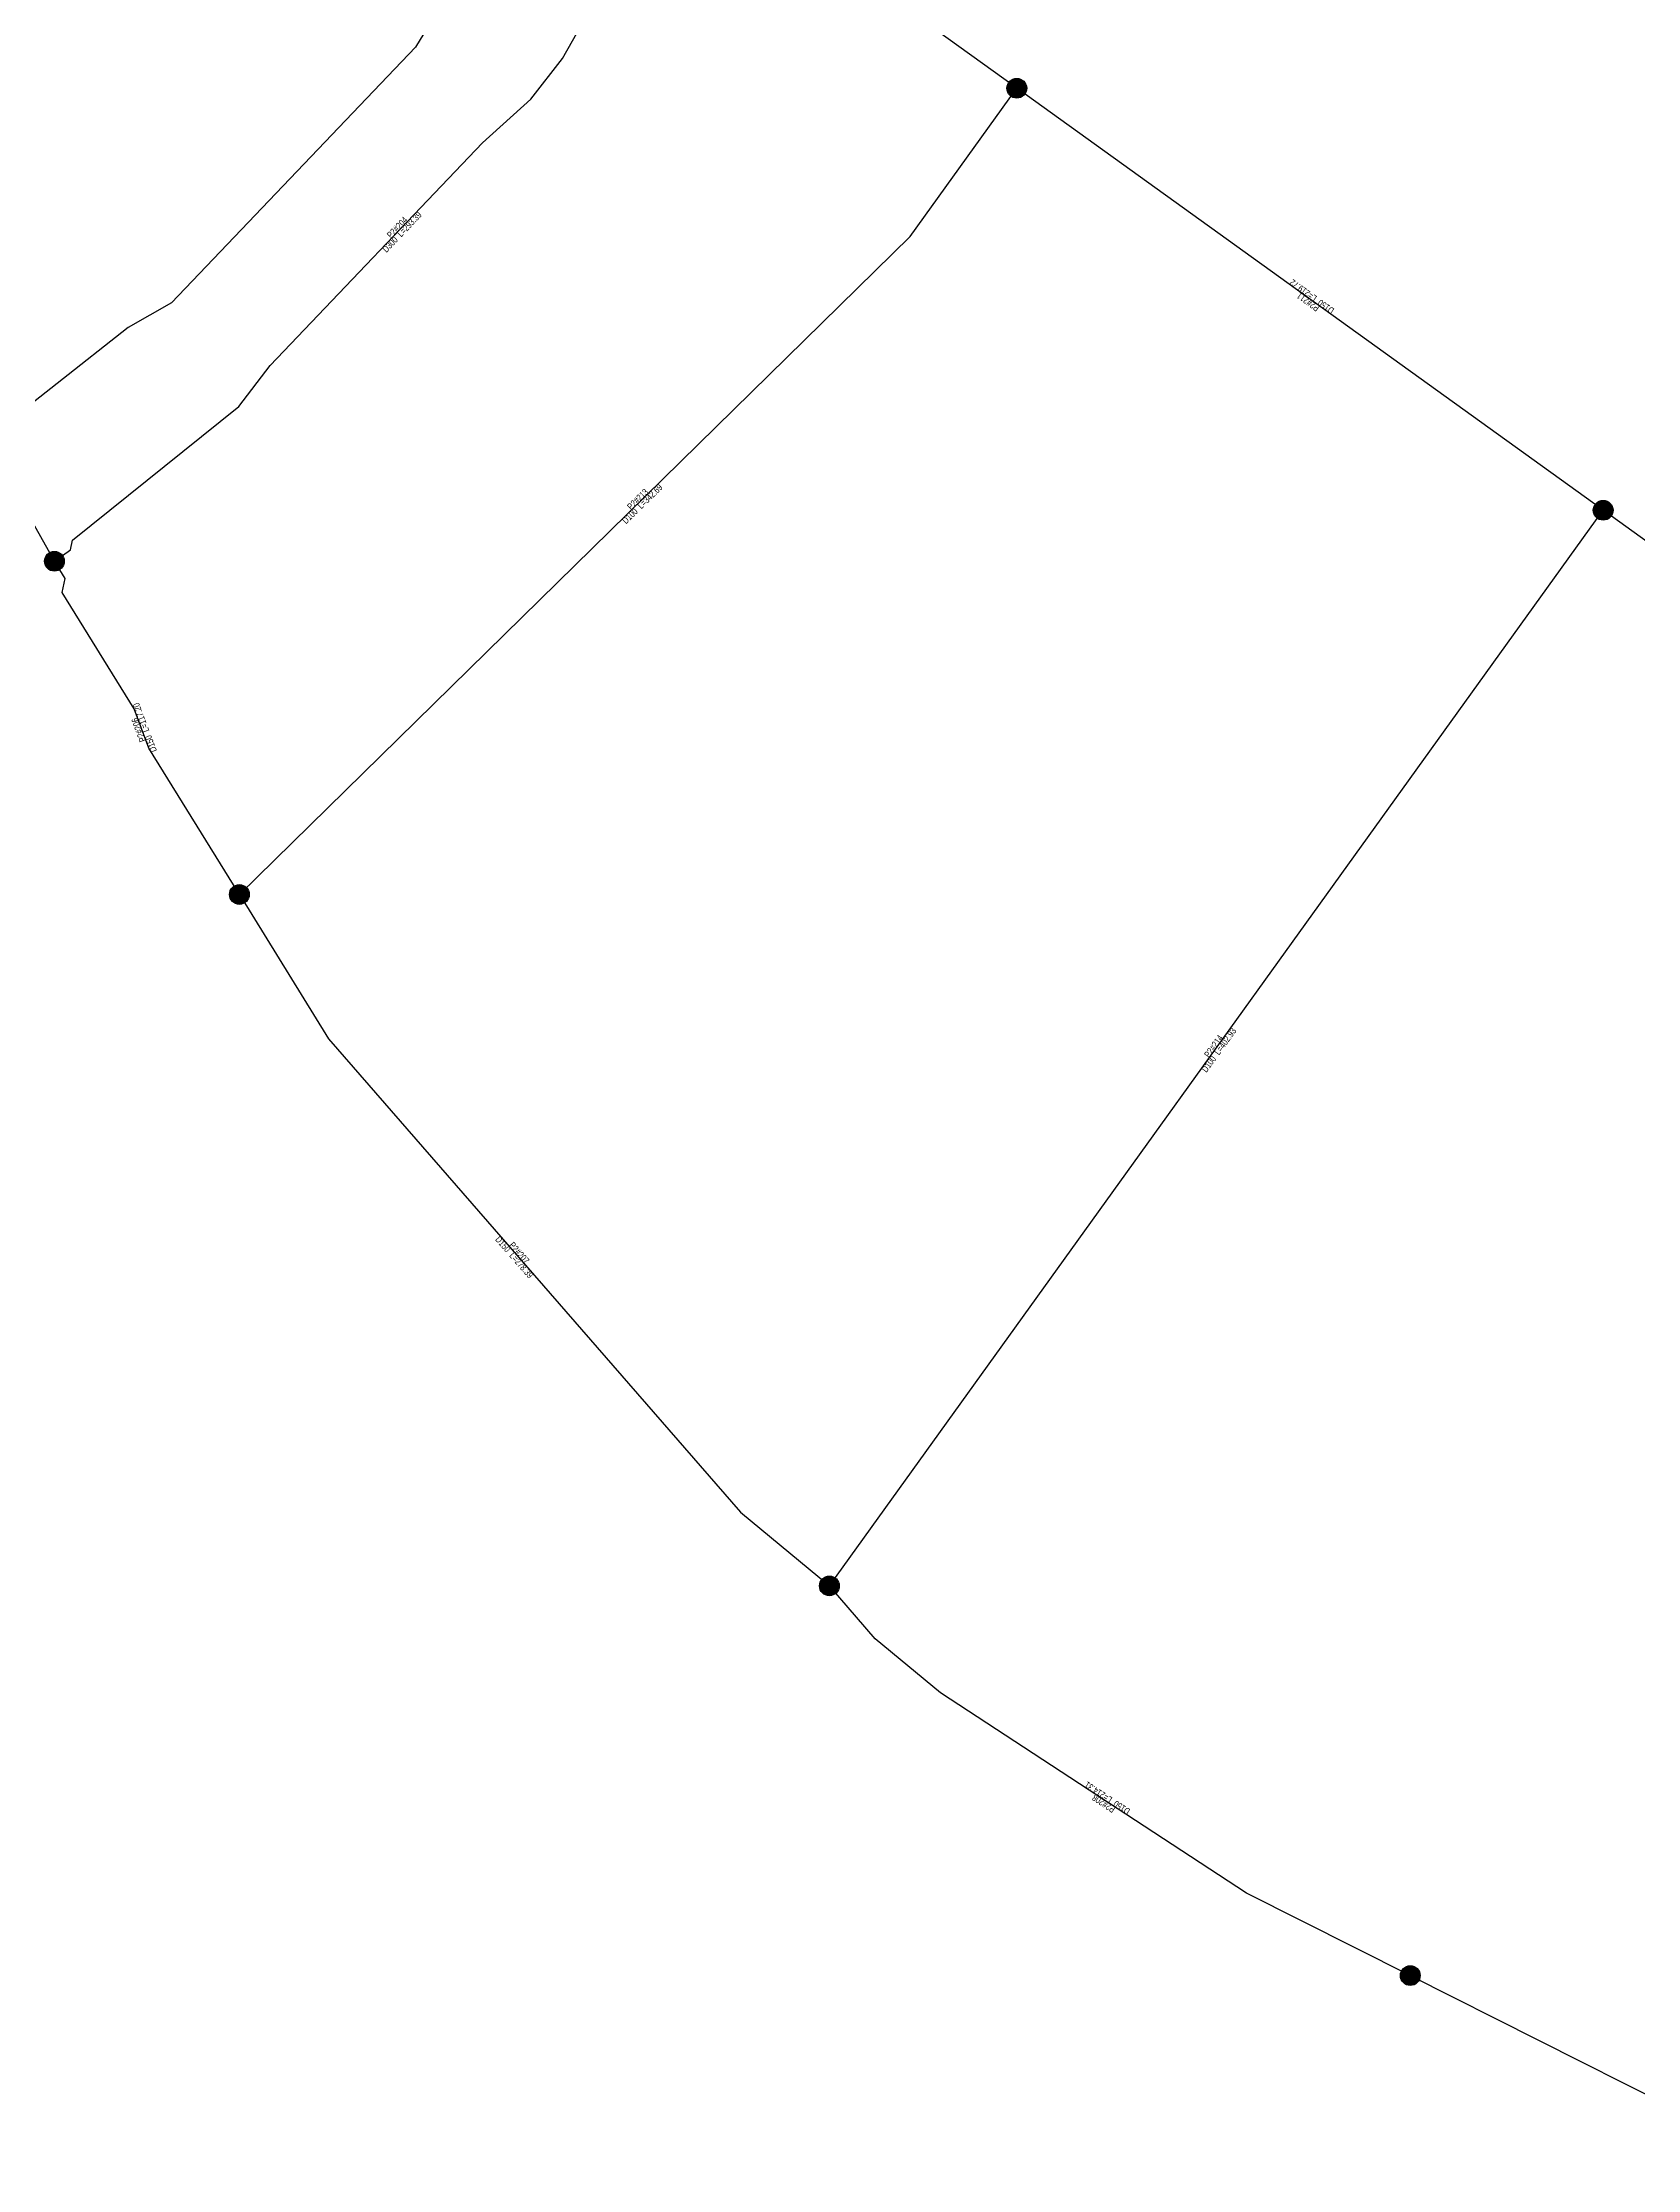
# Model space of a CAD drawing. Header units: metres. Extents: x 145472 to 149777, y 297313 to 301407.
# Drawn here: x 146577 to 147062, y 298262 to 298909 of the extents above; entities that cross this region are included whole.
import ezdxf
from ezdxf.enums import TextEntityAlignment as Align

# ---------------------------------------------------------------- set-up
doc = ezdxf.new("R2010")
doc.units = ezdxf.units.M
for name, color, linetype in [('EPANET2-JUNCTION', 7, 'Continuous'), ('EPANET2-PIPE', 3, 'Continuous'), ('EPANET2-PIPE_no', 7, 'Continuous')]:
    doc.layers.add(name, color=color, linetype=linetype)

# ---------------------------------------------------------------- blocks, each defined once
blk = doc.blocks.new('PIPE_BLOCK')
at = {"width": 0.8}
for tag, p in [('INFO', (0, -1)), ('ID', (0, 1))]:
    blk.add_attdef(tag, text='', height=2, dxfattribs=at).set_placement(p, align=Align.MIDDLE_CENTER)
blk = doc.blocks.new('JUNCTION_BLOCK')
h = blk.add_hatch(color=255)
edge = h.paths.add_edge_path()
edge.add_arc((0, 0), 3, 0, 360)
at = {"color": 5}
blk.add_circle((0, 0), 3, dxfattribs=at)
at = {"color": 5, "width": 0.7}
blk.add_attdef('ID', text='', height=3, dxfattribs=at).set_placement((0, 0), align=Align.MIDDLE_CENTER)

msp = doc.modelspace()

# ---------------------------------------------------------------- linework, layer by layer
at = {"layer": 'EPANET2-PIPE'}
for points in [[(146933.49, 299248.1), (146925.27, 299236.67), (146918.94, 299222.74), (146726.92, 298955.89), (146712.83, 298941.37), (146703.58, 298929.04), (146690.69, 298907.67), (146616.39, 298829.93), (146603.28, 298822.46), (146559.96, 298788.35)], [(146580.83, 298751.32), (146585.72, 298754.84), (146586.34, 298757.77), (146636.95, 298798.38), (146646.4, 298810.91), (146711.08, 298878.58), (146725.76, 298891.83), (146735.32, 298904.19), (146747.49, 298925.84), (146769.09, 298955.86), (146772.93, 298956.49), (146778.18, 298963.78)], [(146873.55, 298895.15), (146778.18, 298963.78)], [(146637.09, 298650.01), (146841.12, 298850.08), (146873.55, 298895.15)], [(147051.9, 298766.82), (146873.55, 298895.15)], [(146580.83, 298751.32), (146559.96, 298788.35)], [(146816.55, 298439.76), (147051.9, 298766.82)], [(147220.37, 298637.18), (147197.41, 298657.95), (147150.26, 298696.03), (147051.9, 298766.82)], [(146637.09, 298650.01), (146609.57, 298694.52), (146605.11, 298706.41), (146583.2, 298741.8), (146584.1, 298746.04), (146580.83, 298751.32)], [(146637.09, 298650.01), (146664.22, 298606.13), (146789.53, 298462.16), (146816.55, 298439.76)], [(146993.24, 298321.26), (147110.34, 298262.31), (147207.25, 298291.07), (147252.87, 298352.79), (147267.2, 298374.58), (147276.13, 298389.96), (147292.1, 298414.25), (147320.93, 298453.25), (147310.73, 298555.47), (147220.37, 298637.18)], [(146993.24, 298321.26), (146943.37, 298346.36), (146850.33, 298407.22), (146830.5, 298423.65), (146816.55, 298439.76)]]:
    msp.add_lwpolyline(points, dxfattribs=at)

# ---------------------------------------------------------------- block references
at = {"layer": 'EPANET2-JUNCTION'}
ref = msp.add_blockref('JUNCTION_BLOCK', (146873.55, 298895.15), dxfattribs=at)
ref.add_attrib('ID', 'B204', dxfattribs={"layer": '0', "color": 5, "height": 3, "width": 0.55}).set_placement((146873.55, 298895.15), align=Align.MIDDLE_CENTER)
ref = msp.add_blockref('JUNCTION_BLOCK', (147051.9, 298766.82), dxfattribs=at)
ref.add_attrib('ID', 'B205', dxfattribs={"layer": '0', "color": 5, "height": 3, "width": 0.55}).set_placement((147051.9, 298766.82), align=Align.MIDDLE_CENTER)
ref = msp.add_blockref('JUNCTION_BLOCK', (146580.83, 298751.32), dxfattribs=at)
ref.add_attrib('ID', 'B210', dxfattribs={"layer": '0', "color": 5, "height": 3, "width": 0.55}).set_placement((146580.83, 298751.32), align=Align.MIDDLE_CENTER)
ref = msp.add_blockref('JUNCTION_BLOCK', (146637.09, 298650.01), dxfattribs=at)
ref.add_attrib('ID', 'B209', dxfattribs={"layer": '0', "color": 5, "height": 3, "width": 0.55}).set_placement((146637.09, 298650.01), align=Align.MIDDLE_CENTER)
ref = msp.add_blockref('JUNCTION_BLOCK', (146816.55, 298439.76), dxfattribs=at)
ref.add_attrib('ID', 'B208', dxfattribs={"layer": '0', "color": 5, "height": 3, "width": 0.55}).set_placement((146816.55, 298439.76), align=Align.MIDDLE_CENTER)
ref = msp.add_blockref('JUNCTION_BLOCK', (146993.24, 298321.26), dxfattribs=at)
ref.add_attrib('ID', 'B207', dxfattribs={"layer": '0', "color": 5, "height": 3, "width": 0.55}).set_placement((146993.24, 298321.26), align=Align.MIDDLE_CENTER)
at = {"layer": 'EPANET2-PIPE_no'}
for p, rotation, values in [((146685.82, 298852.16), 46.2965415410994, {'ID': 'P2#204', 'INFO': 'D300  L=293.39'}), ((146962.72, 298830.99), 144.26146937443895, {'ID': 'P2#211', 'INFO': 'D150  L=219.72'}), ((146758.93, 298769.49), 44.438893822234405, {'ID': 'P2#213', 'INFO': 'D100  L=342.69'}), ((146607.37, 298700.39), 110.60438173567495, {'ID': 'P2#206', 'INFO': 'D150  L=117.20'}), ((146934.22, 298603.29), 54.26146937443771, {'ID': 'P2#214', 'INFO': 'D100  L=402.93'}), ((146721.46, 298540.37), 311.0356281588774, {'ID': 'P2#207', 'INFO': 'D150  L=278.39'}), ((146900.52, 298374.39), 146.81189636922824, {'ID': 'P2#208', 'INFO': 'D150  L=214.31'})]:
    msp.add_blockref('PIPE_BLOCK', p, dxfattribs=dict(at, rotation=rotation)).add_auto_attribs(values)

doc.saveas('drawing.dxf')
